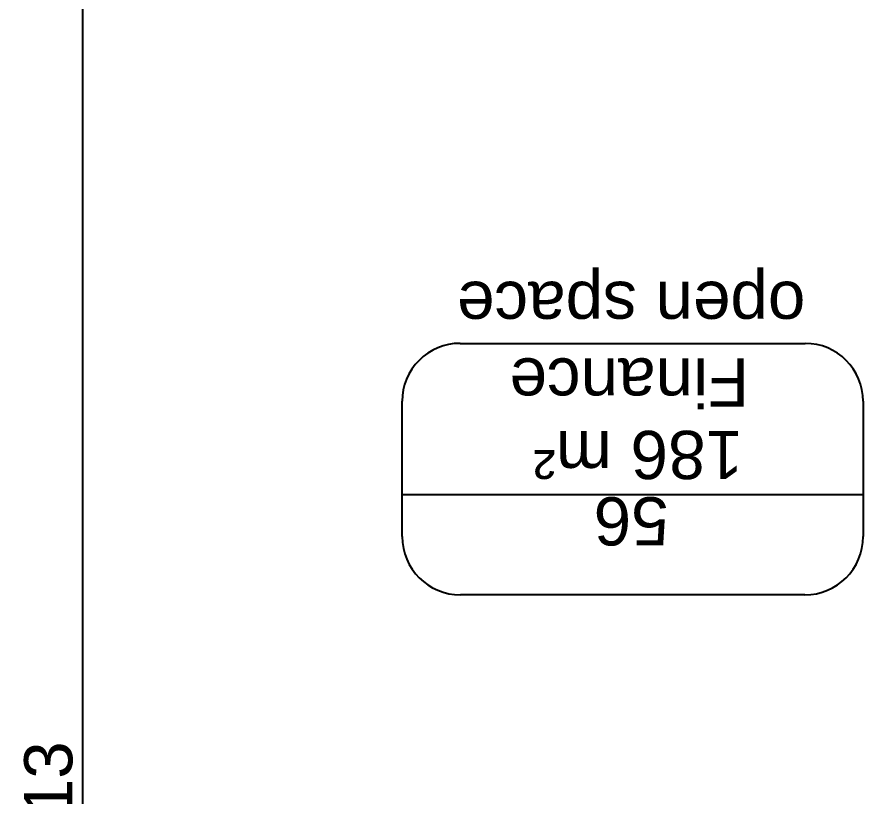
# Model space of a CAD drawing. Extents: x -5566 to 5867, y -120 to 4683.
# Drawn here: x -3284.5 to -3065.2, y 524.6 to 726.5 of the extents above; entities that cross this region are included whole.
import ezdxf

# ---------------------------------------------------------------- set-up
doc = ezdxf.new("R2010")
doc.units = 0
doc.layers.get('0').update_dxf_attribs({"linetype": 'CONTINUOUS'})
doc.layers.get('DEFPOINTS').update_dxf_attribs({"linetype": 'CONTINUOUS'})
doc.layers.add('A-ANNO-DIMS', color=211, linetype='CONTINUOUS')
doc.layers.add('A-AREA-IDEN', color=2, linetype='CONTINUOUS')
doc.styles.add('ARIAL', font='arial.ttf', dxfattribs={"height": 12.5})
doc.dimstyles.new('200_100_2_5MM_ARIAL_CM___O', dxfattribs={"dimscale": 30.48, "dimtxt": 12.753242, "dimasz": 0.492126, "dimexe": 0.328084, "dimexo": 0.0625, "dimgap": 0.082021, "dimtad": 1, "dimdec": 0, "dimzin": 0, "dimtxsty": 'ARIAL', "dimblk1": 'OBLIQUE', "dimblk2": 'OBLIQUE', "dimsah": 1, "dimcen": 0.09, "dimdle": 0.328084, "dimazin": 3, "dimtfac": 1, "dimtdec": 4, "dimtix": 1, "dimtmove": 0, "dimatfit": 3, "dimtvp": 1, "dimtolj": 1, "dimtzin": 0})

# ---------------------------------------------------------------- blocks, each defined once
blk = doc.blocks.new('AR_TAG_ROOM_-_ROOM_NUMBER_')
at = {"layer": 'A-AREA-IDEN'}
for p, q in [((-0.8926, 0.5188), (0.8926, 0.5188)), ((-1.1946, 0), (-1.1946, 0.2169)), ((1.1946, 0.2169), (1.1946, 0)), ((-1.1946, -0.4845), (-1.1946, 0)), ((-1.1946, 0), (1.1946, 0)), ((1.1946, 0), (1.1946, -0.4845)), ((0.8947, -0.7844), (-0.8947, -0.7844))]:
    blk.add_line(p, q, dxfattribs=at)
for centre, radius, start, end in [((-0.8926, 0.2169), 0.3019, 90, 180), ((0.8926, 0.2169), 0.3019, 0, 90), ((-0.8947, -0.4845), 0.2999, 180, 270), ((0.8947, -0.4845), 0.2999, 270, 0)]:
    blk.add_arc(centre, radius, start, end, dxfattribs=at)
blk = doc.blocks.new('_OBLIQUE')
at = {"color": 0, "linetype": 'BYBLOCK'}
blk.add_line((-0.5, -0.5), (0.5, 0.5), dxfattribs=at)
blk = doc.blocks.new('DIMBLOCK95-LEVEL__9_00')
at = {"layer": 'A-ANNO-DIMS', "color": 0}
for p, q in [((-3267.43, 207.99), (-3267.43, 840.49)), ((-3275.53, 830.49), (-3257.43, 830.49)), ((-3259.34, 217.99), (-3277.43, 217.99))]:
    blk.add_line(p, q, dxfattribs=at)
at = {"layer": 'DEFPOINTS', "color": 0}
for p in [(-3277.43, 830.49), (-3267.43, 830.49), (-3257.43, 217.99)]:
    blk.add_point(p, dxfattribs=at)
at = {"layer": 'A-ANNO-DIMS', "color": 0, "xscale": 15, "yscale": 15, "zscale": 15}
for p, rotation in [((-3267.43, 830.49), 90), ((-3267.43, 217.99), 270)]:
    blk.add_blockref('_OBLIQUE', p, dxfattribs=dict(at, rotation=rotation))
at = {"layer": 'A-ANNO-DIMS', "color": 0, "insert": (-3276.32, 524.24), "char_height": 12.5, "width": 34.6103, "attachment_point": 5, "rotation": 90, "style": 'ARIAL'}
blk.add_mtext('\\A1;613', dxfattribs=at)

msp = doc.modelspace()

# ---------------------------------------------------------------- block references
at = {"layer": 'A-AREA-IDEN', "xscale": 49.99999999999998, "yscale": 49.99999999999998, "zscale": 49.99999999999998, "rotation": 180}
msp.add_blockref('AR_TAG_ROOM_-_ROOM_NUMBER_', (-3124.96, 602.69), dxfattribs=at)

# ---------------------------------------------------------------- texts
at = {"layer": 'A-AREA-IDEN', "char_height": 12.5, "attachment_point": 1, "rotation": 180, "style": 'ARIAL'}
for s, insert, width in [('open space', (-3080.19, 645.37), 108.6287), ('Finance', (-3094.75, 625.53), 73.7552), ('186 m²', (-3096.33, 606.75), 66.1392), ('56', (-3115.59, 589.56), 23.2489)]:
    msp.add_mtext(s, dxfattribs=dict(at, insert=insert, width=width))

# ---------------------------------------------------------------- dimensions: what is measured, and where the dimension line sits
at = {"layer": 'A-ANNO-DIMS'}
dim = msp.add_linear_dim(base=(-3267.43425043, 830.49172688), p1=(-3257.43425043, 217.99172688), p2=(-3277.43425043, 830.49172688), angle=270, dimstyle='200_100_2_5MM_ARIAL_CM___O', override={"dimpost": '<>', "dimfxl": 612.826444}, dxfattribs=at)
dim.commit()
dim.dimension.update_dxf_attribs({"geometry": 'DIMBLOCK95-LEVEL__9_00', "text_midpoint": (-3276.32067608, 524.24172688)})

doc.saveas('drawing.dxf')
